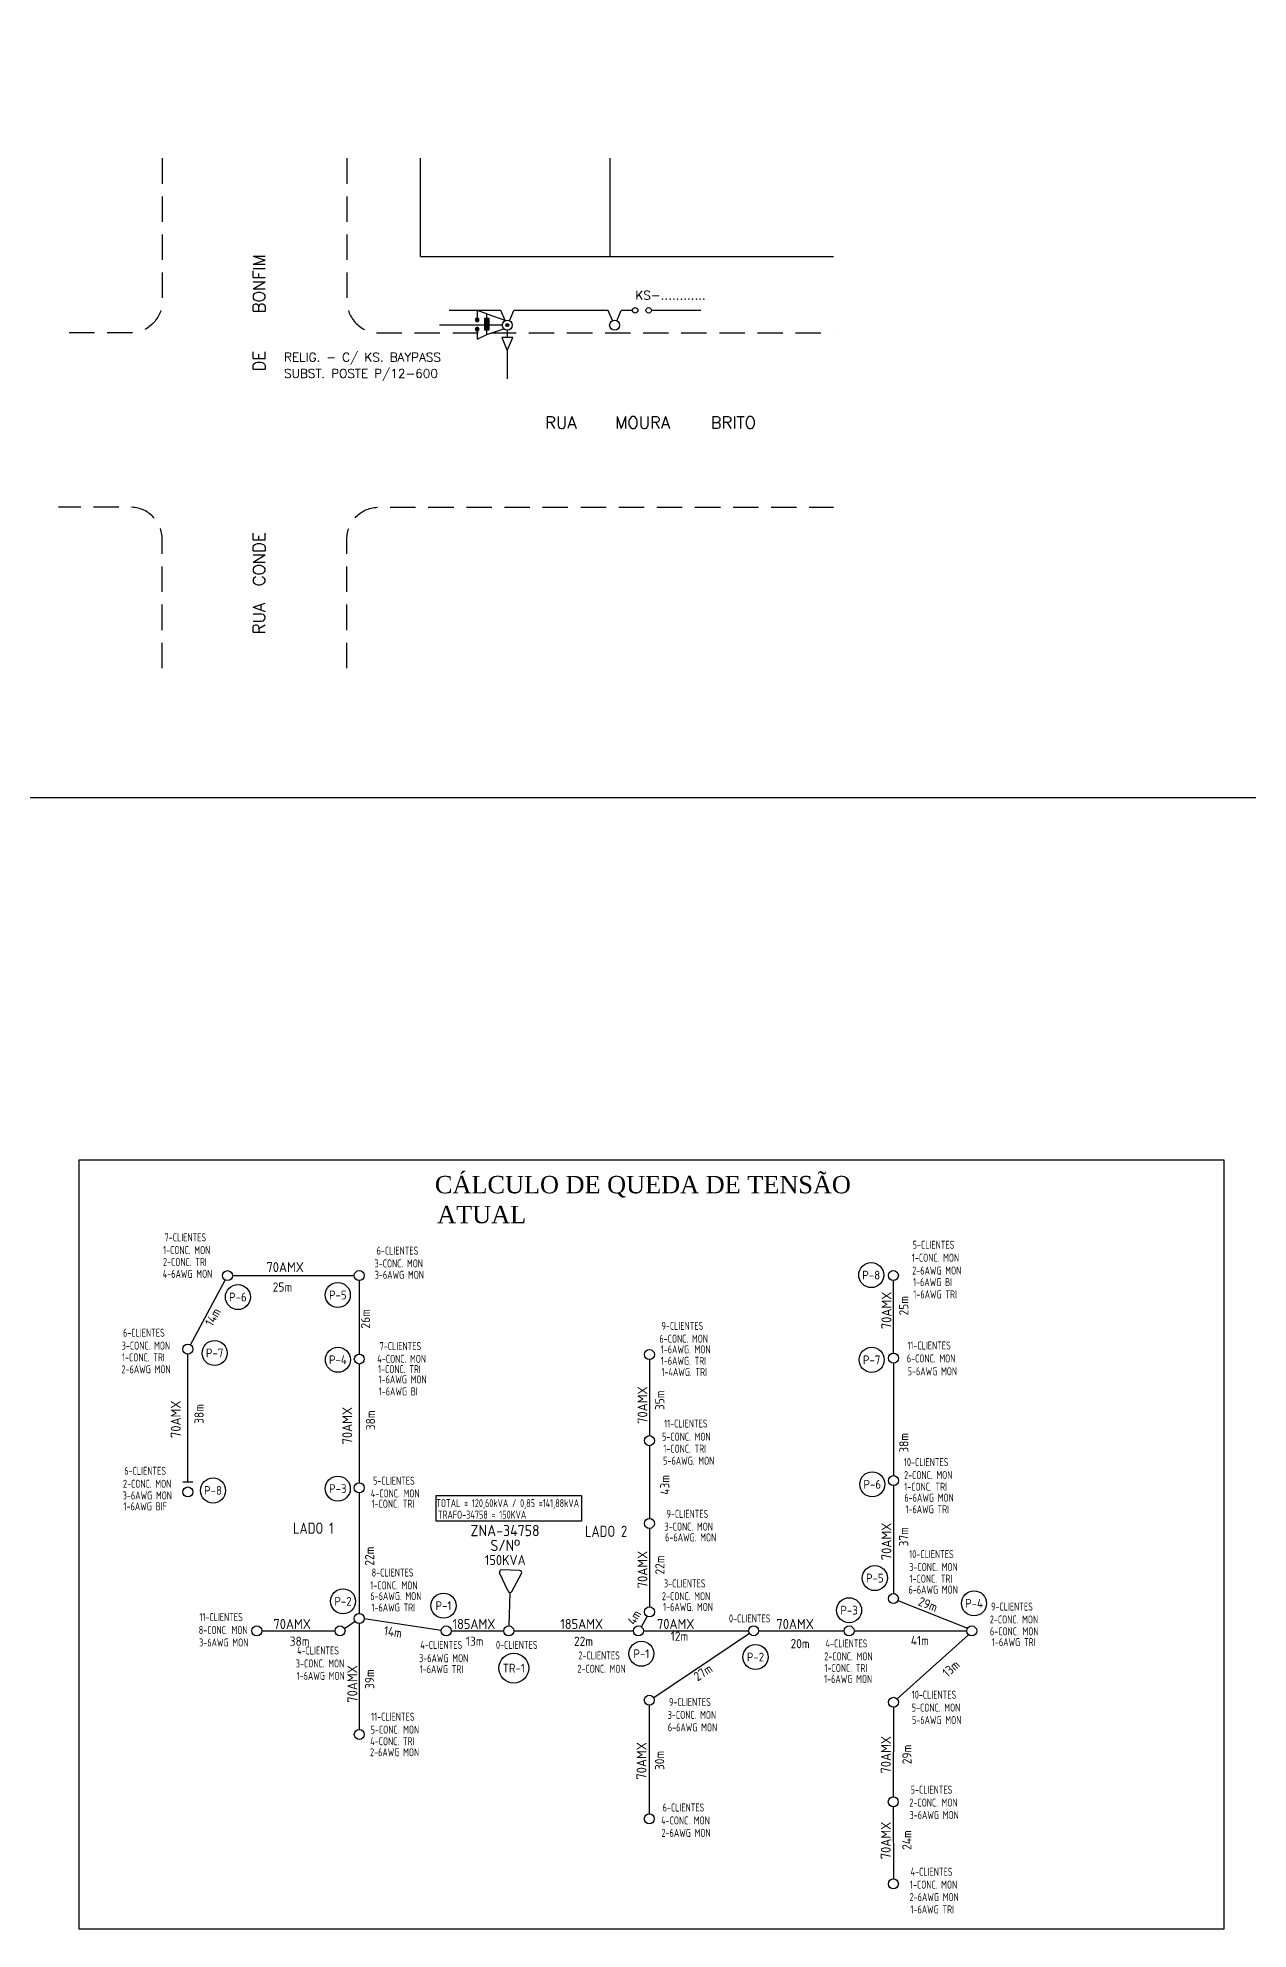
# Model space of a CAD drawing. Header units: millimetres. Extents: x 914 to 1954, y 1483 to 3495.
# Drawn here: x 1358.8 to 1661.4, y 2549.6 to 3022.3 of the extents above; entities that cross this region are included whole.
import ezdxf
from ezdxf.enums import TextEntityAlignment as Align

# ---------------------------------------------------------------- set-up
doc = ezdxf.new("R2010")
doc.units = ezdxf.units.MM
doc.linetypes.add('HIDDEN', pattern=[9.525, 6.35, -3.175])
for name, color, linetype in [('BTEXIST', 6, 'Continuous'), ('chave_faca_aerea_existente', 3, 'Continuous'), ('chave_fusivel_aereo_existente', 3, 'Continuous'), ('COTAS', 1, 'Continuous'), ('descida_mt_13kv_exst', 2, 'Continuous'), ('EQEXISTTXT', 2, 'Continuous'), ('LOTE FICTICIO', 4, 'Continuous'), ('MEIO FIO PROJETADO', 1, 'HIDDEN'), ('POSTE_EXISTENTE', 2, 'Continuous'), ('poste_light_existente', 2, 'Continuous'), ('poste_light_substituir', 2, 'Continuous'), ('rede_ m.t_ 13kv_aérea á substituir', 2, 'Continuous'), ('rede_mt_aerea_13kv_existente', 2, 'Continuous'), ('RELIGADOR_PROJETADO', 3, 'Continuous'), ('TEXTOS_VARIAVEIS', 2, 'Continuous'), ('TOPOGRAFIA', 2, 'Continuous')]:
    doc.layers.add(name, color=color, linetype=linetype)
doc.styles.add('isocop', font='isocp.shx')
doc.styles.add('ROMANS', font='romans.shx', dxfattribs={"height": 0.45})
doc.styles.add('ROMANTIC', font='romantic.ttf', dxfattribs={"height": 3})
doc.linetypes.add('TRACKS', pattern='A,0.15,[130,ltypeshp.shx,S=0.25,R=0,X=0,Y=0],0.15', length=0.3)

# ---------------------------------------------------------------- blocks, each defined once
blk = doc.blocks.new('A$C3E027413')
at = {"layer": 'EQEXISTTXT', "color": 3, "linetype": 'Continuous'}
for p, q in [((0, 6.03), (0, 0.62)), ((6.33, 3.88), (0.92, 6.59)), ((6.33, 2.74), (0.91, 0.05)), ((6.68, 3.23), (16.72, 3.23))]:
    blk.add_line(p, q, dxfattribs=at)
for centre, start, end in [((0.63, 6.03), 63.3007, 179.8657), ((0.63, 0.62), 179.8657, 296.4308), ((6.05, 3.31), 296.4308, 63.3007)]:
    blk.add_arc(centre, 0.633, start, end, dxfattribs=at)
blk = doc.blocks.new('POSTE LIGHT EXISTENTE')
at = {"layer": 'poste_light_existente'}
blk.add_circle((0, 0), 1.25, dxfattribs=at)
blk = doc.blocks.new('cde')
at = {"layer": 'RELIGADOR_PROJETADO'}
blk.add_hatch(color=3, dxfattribs=at).paths.add_polyline_path([(-112.18, 147.83), (-112.18, 150.13), (-117.95, 150.13), (-117.95, 147.83)])
at = {"layer": 'RELIGADOR_PROJETADO', "color": 2}
for p, q in [((-120.21, 148.98), (-117.95, 148.98)), ((-112.18, 148.98), (-109.92, 148.98))]:
    blk.add_line(p, q, dxfattribs=at)
at = {"layer": 'RELIGADOR_PROJETADO', "color": 3}
for p, q in [((-117.95, 150.13), (-112.18, 150.13)), ((-117.95, 147.83), (-117.95, 150.13)), ((-112.18, 147.83), (-117.95, 147.83)), ((-112.18, 150.13), (-112.18, 147.83))]:
    blk.add_line(p, q, dxfattribs=at)
blk = doc.blocks.new('CHAVE FACA EXIST.')
at = {"layer": 'chave_faca_aerea_existente'}
for centre in [(0, 0), (3.39, 0)]:
    blk.add_circle(centre, 0.686, dxfattribs=at)
blk = doc.blocks.new('2')
at = {"layer": 'descida_mt_13kv_exst', "linetype": 'Continuous'}
for p, q in [((-115.6, 462.65), (-118.89, 464.04)), ((-118.89, 464.04), (-118.89, 461.29)), ((-118.89, 461.29), (-115.6, 462.65))]:
    blk.add_line(p, q, dxfattribs=at)
at = {"layer": 'descida_mt_13kv_exst'}
blk.add_line((-120.71, 462.65), (-118.89, 462.65), dxfattribs=at)
at = {"layer": 'descida_mt_13kv_exst', "linetype": 'TRACKS', "ltscale": 5}
blk.add_line((-115.6, 462.65), (-108.58, 462.65), dxfattribs=at)

msp = doc.modelspace()

# ---------------------------------------------------------------- hatches: boundary and pattern name
at = {"layer": 'poste_light_substituir', "linetype": 'Continuous'}
msp.add_hatch(color=256, dxfattribs=at).paths.add_polyline_path([(1476.55, 2950.5, 1), (1475.75, 2950.5, 1)])
at = {"layer": 'poste_light_substituir'}
msp.add_hatch(color=256, dxfattribs=at).paths.add_polyline_path([(1476.52, 2950.5, 1), (1475.78, 2950.5, 1)])
at = {"layer": 'RELIGADOR_PROJETADO'}
h = msp.add_hatch(color=256, dxfattribs=at)
h.dxf.hatch_style = 1
h.paths.add_polyline_path([(1469.1, 2951.83, 1), (1468.15, 2951.83, 1)])
h.paths.add_polyline_path([(1469.1, 2949.49, 1), (1468.15, 2949.49, 1)])

# ---------------------------------------------------------------- linework, layer by layer
at = {"color": 1}
msp.add_lwpolyline([(1146.54, 3495.26), (1945.66, 3495.26), (1945.66, 2832.35), (1146.54, 2832.35)], close=True, dxfattribs=at)
at = {"color": 1, "flags": 128}
for points in [[(1474.9, 2950.5), (1459.22, 2950.5)], [(1471.07, 2953.32), (1468.58, 2954.14), (1468.58, 2952.3)], [(1471.07, 2953.32), (1475.78, 2951.69)], [(1468.58, 2949.02), (1468.58, 2947), (1471.07, 2948.18)], [(1471.07, 2948.18), (1475.31, 2949.58)]]:
    msp.add_lwpolyline(points, dxfattribs=at)
at = {"layer": 'BTEXIST'}
for p, q in [((1396.91, 2695.65), (1405.61, 2711.84)), ((1407.45, 2712.94), (1437.88, 2712.95)), ((1439.13, 2711.7), (1439.16, 2693.35)), ((1572.72, 2693.58), (1572.68, 2711.71)), ((1396.28, 2661.37), (1396.28, 2693.33)), ((1439.16, 2690.85), (1439.13, 2661.15)), ((1511.69, 2691.96), (1511.69, 2672.94)), ((1572.72, 2691.08), (1572.72, 2662.95)), ((1511.69, 2670.44), (1511.69, 2652.26)), ((1395.03, 2661.37), (1397.53, 2661.37)), ((1439.13, 2658.65), (1439.13, 2628.5)), ((1572.72, 2660.45), (1572.68, 2633.48)), ((1511.69, 2649.76), (1511.71, 2630.14)), ((1573.83, 2631.73), (1591.21, 2624.79)), ((1414.78, 2624.14), (1433.09, 2624.14)), ((1435.43, 2624.76), (1438.1, 2626.56)), ((1439.13, 2626), (1439.16, 2599.52)), ((1440.38, 2627.25), (1459.65, 2624.33)), ((1462.14, 2624.14), (1475.28, 2624.14)), ((1477.78, 2624.14), (1507.69, 2624.14)), ((1509.72, 2625.12), (1511.13, 2627.78)), ((1510.19, 2624.14), (1536.5, 2624.17)), ((1539, 2624.18), (1560.36, 2624.14)), ((1562.86, 2624.14), (1591.03, 2624.14)), ((1536.68, 2623.53), (1512.78, 2607.38)), ((1591.5, 2623.16), (1573.63, 2607.13)), ((1511.66, 2605.57), (1511.66, 2578.42)), ((1572.7, 2605.05), (1572.67, 2582.68)), ((1572.67, 2580.18), (1572.68, 2562.17))]:
    msp.add_line(p, q, dxfattribs=at)
at = {"layer": 'chave_fusivel_aereo_existente'}
for centre in [(1508.12, 2954.2), (1511.51, 2954.2)]:
    msp.add_circle(centre, 0.686, dxfattribs=at)
at = {"layer": 'COTAS'}
for centre, radius in [((1567.15, 2713.07), 3.13), ((1408.8, 2707.58), 3.13), ((1433.78, 2708.1), 3.13), ((1402.99, 2693.6), 3.13), ((1433.8, 2691.9), 3.13), ((1567.26, 2691.89), 3.13), ((1402.58, 2659.24), 3.13), ((1433.78, 2659.7), 3.13), ((1567.41, 2660.78), 3.13), ((1568.05, 2637.34), 3.13), ((1435.09, 2631.54), 3.13), ((1460.2, 2630.45), 3.13), ((1592.85, 2631.03), 3.13), ((1561.62, 2629.31), 3.13), ((1509.68, 2618.43), 3.13), ((1538.21, 2617.61), 3.13), ((1477.77, 2614.83), 3.73)]:
    msp.add_circle(centre, radius, dxfattribs=at)
at = {"layer": 'LOTE FICTICIO', "flags": 128}
for points in [[(1454.47, 2967.67), (1454.47, 2992.21)], [(1501.9, 2967.67), (1501.9, 2992.21)], [(1454.47, 2967.67), (1557.75, 2967.67)]]:
    msp.add_lwpolyline(points, dxfattribs=at)
at = {"layer": 'MEIO FIO PROJETADO', "flags": 128}
for points in [[(1389.89, 2992.21), (1389.89, 2956.56, -0.414214), (1381.89, 2948.56), (1363.92, 2948.56)], [(1436.04, 2992.21), (1436.04, 2956.56, 0.414214), (1444.04, 2948.56), (1557.75, 2948.56)], [(1389.89, 2864.78), (1389.89, 2897, 0.414214), (1381.89, 2905), (1363.92, 2905)], [(1436.04, 2864.78), (1436.04, 2897, -0.414214), (1444.04, 2905), (1557.75, 2905)]]:
    msp.add_lwpolyline(points, format="xyb", dxfattribs=at)
at = {"layer": 'POSTE_EXISTENTE'}
for centre in [(1406.2, 2712.94), (1439.13, 2712.95), (1572.68, 2712.96), (1396.28, 2694.58), (1439.16, 2692.1), (1511.69, 2693.21), (1572.72, 2692.33), (1511.69, 2671.69), (1572.72, 2661.7), (1396.28, 2658.87), (1439.13, 2659.9), (1511.69, 2651.01), (1572.68, 2632.23), (1439.13, 2627.25), (1511.71, 2628.89), (1413.53, 2624.14), (1434.34, 2624.14), (1460.89, 2624.14), (1476.53, 2624.14), (1508.94, 2624.14), (1537.75, 2624.18), (1561.61, 2624.14), (1592.28, 2624.14), (1511.66, 2606.82), (1572.7, 2606.3), (1439.16, 2598.27), (1572.67, 2581.43), (1511.66, 2577.17), (1572.68, 2560.92)]:
    msp.add_circle(centre, 1.25, dxfattribs=at)
at = {"layer": 'poste_light_substituir'}
msp.add_circle((1476.15, 2950.5), 0.371, dxfattribs=at)
at = {"layer": 'rede_mt_aerea_13kv_existente'}
for p, q in [((1474.57, 2954.2), (1461.63, 2954.19)), ((1475.59, 2951.62), (1474.57, 2954.2)), ((1476.72, 2951.61), (1477.76, 2954.19)), ((1501.41, 2954.2), (1477.76, 2954.19)), ((1502.43, 2951.62), (1501.41, 2954.2)), ((1503.56, 2951.61), (1504.6, 2954.2)), ((1507.44, 2954.2), (1504.6, 2954.2)), ((1524.58, 2954.2), (1512.2, 2954.2))]:
    msp.add_line(p, q, dxfattribs=at)
at = {"layer": 'TOPOGRAFIA', "color": 1}
for points in [[(1369.15, 2741.84), (1655.27, 2741.84), (1655.27, 2549.59), (1369.15, 2549.59)], [(1458.36, 2657.97), (1494.69, 2657.97), (1494.69, 2651.58), (1458.36, 2651.58)]]:
    msp.add_lwpolyline(points, close=True, dxfattribs=at)

# ---------------------------------------------------------------- block references
at = {"layer": 'BTEXIST', "xscale": 0.8333333333334915, "yscale": 0.8333333333334915, "zscale": 0.8333333333334915, "rotation": 268.6250549426989}
msp.add_blockref('A$C3E027413', (1474.21, 2639.38), dxfattribs=at)
at = {"layer": 'rede_ m.t_ 13kv_aérea á substituir', "rotation": 270}
msp.add_blockref('2', (1013.5, 2828.54), dxfattribs=at)
at = {"layer": 'RELIGADOR_PROJETADO', "xscale": -0.5, "yscale": 0.5, "zscale": 0.5, "rotation": 270}
msp.add_blockref('cde', (1396.58, 3008.28), dxfattribs=at)
at = {"layer": 'TOPOGRAFIA', "xscale": -0.6896246511331694, "yscale": 0.6896246511331694, "zscale": 0.6896246511331694, "rotation": 270}
msp.add_blockref('CHAVE FACA EXIST.', (1468.62, 2949.49), dxfattribs=at)
at = {"layer": 'TOPOGRAFIA', "rotation": 180.0355533247075}
for p in [(1476.15, 2950.5), (1476.15, 2950.5), (1502.99, 2950.5)]:
    msp.add_blockref('POSTE LIGHT EXISTENTE', p, dxfattribs=at)

# ---------------------------------------------------------------- texts
at = {"layer": 'EQEXISTTXT', "color": 4, "style": 'isocop', "width": 0.8}
for s, p in [('7-CLIENTES', (1395.66, 2722.51)), ('6-CLIENTES', (1448.69, 2719.19)), ('5-CLIENTES', (1582.71, 2720.65)), ('6-CLIENTES', (1385.29, 2698.67)), ('9-CLIENTES', (1519.93, 2700.38)), ('7-CLIENTES', (1449.42, 2695.33)), ('11-CLIENTES', (1581.61, 2695.47)), ('11-CLIENTES', (1520.81, 2675.97)), ('10-CLIENTES', (1580.89, 2666.33)), ('6-CLIENTES', (1385.61, 2664.15)), ('5-CLIENTES', (1447.8, 2661.69)), ('TOTAL = 120,60kVA / 0,85 =141,88kVA ', (1476.72, 2656.07)), ('TRAFO-34758 = 150KVA', (1469.85, 2653.19)), ('9-CLIENTES', (1521.18, 2653.4)), ('10-CLIENTES', (1582.21, 2643.33)), ('8-CLIENTES', (1447.48, 2638.72)), ('3-CLIENTES', (1520.53, 2636.01)), ('11-CLIENTES', (1404.6, 2627.6)), ('9-CLIENTES', (1602.33, 2630.22)), ('0-CLIENTES', (1536.76, 2627.26)), ('4-CLIENTES', (1428.83, 2619.24)), ('4-CLIENTES', (1459.64, 2620.65)), ('0-CLIENTES', (1478.51, 2620.65)), ('2-CLIENTES', (1499.11, 2618.01)), ('4-CLIENTES', (1560.95, 2621.01)), ('9-CLIENTES', (1521.81, 2606.38)), ('10-CLIENTES', (1582.84, 2608.2)), ('11-CLIENTES', (1447.54, 2602.7)), ('5-CLIENTES', (1582.22, 2584.46)), ('6-CLIENTES', (1520.2, 2580)), ('4-CLIENTES', (1582.23, 2563.95))]:
    msp.add_text(s, height=2, dxfattribs=at).set_placement(p, align=Align.MIDDLE_CENTER)
at = {"layer": 'EQEXISTTXT', "color": 3, "style": 'isocop', "width": 0.8}
for s, p in [('1-CONC. MON', (1395.99, 2719.32)), ('1-CONC. MON', (1583.21, 2717.42)), ('4-6AWG MON', (1396.2, 2713.37)), ('2-CONC. TRI', (1395.54, 2716.36)), ('3-CONC. MON', (1449.01, 2715.99)), ('3-6AWG MON', (1449.16, 2713.14)), ('2-6AWG MON', (1583.52, 2714.21)), ('1-6AWG BI', (1582.48, 2711.31)), ('1-6AWG TRI', (1583.12, 2708.26)), ('3-CONC. MON', (1385.79, 2695.44)), ('6-CONC. MON', (1520.25, 2697.18)), ('1-6AWG. MON', (1520.74, 2694.5)), ('2-6AWG MON', (1385.83, 2689.53)), ('1-CONC. TRI', (1385.17, 2692.51)), ('4-CONC. MON', (1449.74, 2692.14)), ('1-CONC. TRI', (1449.18, 2689.57)), ('1-6AWG. TRI', (1520.19, 2691.65)), ('1-4AWG. TRI', (1520.39, 2688.85)), ('6-CONC. MON', (1582.11, 2692.24)), ('5-6AWG MON', (1582.42, 2689.03)), ('1-6AWG MON', (1449.98, 2687)), ('1-6AWG BI', (1448.89, 2684)), ('5-CONC. MON', (1520.91, 2672.69)), ('1-CONC. TRI', (1520.51, 2669.68)), ('5-6AWG. MON', (1521.51, 2666.68)), ('2-CONC. MON', (1386.11, 2660.92)), ('2-CONC. MON', (1581.39, 2663.1)), ('3-6AWG MON', (1386.15, 2658)), ('4-CONC. MON', (1448.12, 2658.5)), ('1-CONC. TRI', (1447.56, 2655.93)), ('1-CONC. TRI', (1580.75, 2660.18)), ('6-6AWG MON', (1581.6, 2657.44)), ('1-6AWG BIF', (1385.62, 2655.27)), ('1-6AWG TRI', (1581.15, 2654.55)), ('3-CONC. MON', (1521.51, 2650.21)), ('6-6AWG. MON', (1522, 2647.52)), ('3-CONC. MON', (1582.71, 2640.1)), ('1-CONC. TRI', (1582.07, 2637.19)), ('1-CONC. MON', (1447.8, 2635.53)), ('6-6AWG. MON', (1448.29, 2632.84)), ('2-CONC. MON', (1520.85, 2632.82)), ('6-6AWG MON', (1582.63, 2634.45)), ('1-6AWG TRI', (1447.64, 2629.99)), ('1-6AWG. MON', (1521.34, 2630.13)), ('8-CONC. MON', (1405.1, 2624.37)), ('2-CONC. MON', (1602.83, 2627)), ('6-CONC. MON', (1602.89, 2624.03)), ('3-6AWG MON', (1405.25, 2621.25)), ('1-6AWG TRI', (1602.76, 2621.34)), ('3-CONC. MON', (1429.33, 2616.01)), ('3-6AWG MON', (1460.24, 2617.32)), ('1-6AWG TRI', (1459.7, 2614.58)), ('2-CONC. MON', (1499.71, 2614.68)), ('1-CONC. TRI', (1560.82, 2614.86)), ('2-CONC. MON', (1561.45, 2617.78)), ('1-6AWG MON', (1429.49, 2612.9)), ('1-6AWG MON', (1561.37, 2612.13)), ('5-CONC. MON', (1583.34, 2604.97)), ('5-CONC. MON', (1448.04, 2599.47)), ('3-CONC. MON', (1522.31, 2603.15)), ('6-6AWG MON', (1522.46, 2600.04)), ('5-6AWG MON', (1583.5, 2601.86)), ('4-CONC. TRI', (1447.41, 2596.56)), ('2-6AWG MON', (1447.97, 2593.82)), ('2-CONC. MON', (1582.72, 2581.23)), ('4-CONC. MON', (1520.7, 2576.77)), ('3-6AWG MON', (1582.87, 2578.12)), ('2-6AWG MON', (1520.85, 2573.66)), ('2-6AWG MON', (1582.88, 2557.61)), ('1-CONC. MON', (1582.73, 2560.72)), ('1-6AWG TRI', (1582.39, 2554.53))]:
    msp.add_text(s, height=2, dxfattribs=at).set_placement(p, align=Align.MIDDLE_CENTER)
at = {"layer": 'EQEXISTTXT', "style": 'isocop'}
for s, height, rotation, p in [('70AMX', 2.5, 0.039, (1415.95, 2713.81)), ('25m', 2.3, 359.9955, (1417.51, 2708.93)), ('70AMX', 2.5, 90.039, (1572.21, 2699.57)), ('14m', 2.3, 60.9602, (1402.45, 2700.06)), ('26m', 2.3, 89.9955, (1441.84, 2699.71)), ('25m', 2.3, 89.9955, (1576.43, 2702.99)), ('70AMX', 2.5, 90.039, (1511.21, 2675.9)), ('70AMX', 2.5, 90.039, (1394.52, 2672.37)), ('38m', 2.3, 89.9955, (1400.24, 2675.89)), ('35m', 2.3, 89.9955, (1515.43, 2679.33)), ('70AMX', 2.5, 90.039, (1437.38, 2670.77)), ('70AMX', 2.5, 90.039, (1437.38, 2670.77)), ('38m', 2.3, 89.9955, (1443.1, 2674.3)), ('38m', 2.3, 89.9955, (1443.1, 2674.3)), ('38m', 2.3, 89.9955, (1576.45, 2668.67)), ('43m', 2.3, 89.9955, (1516.68, 2658.17)), ('70AMX', 2.5, 90.039, (1572.21, 2641.83)), ('37m', 2.3, 89.9955, (1576.43, 2645.25)), ('22m', 2.3, 89.9955, (1442.87, 2640.45)), ('70AMX', 2.5, 90.039, (1511.21, 2634.81)), ('22m', 2.3, 89.9955, (1515.44, 2638.24)), ('4m', 2.3, 59.7521, (1507.99, 2625.43)), ('29m', 2.3, 338.2216, (1578.65, 2630.62)), ('70AMX', 2.5, 0.039, (1417.7, 2624.61)), ('14m', 2.3, 351.3628, (1445.16, 2623.09)), ('185AMX', 2.5, 0.039, (1462.48, 2624.61)), ('185AMX', 2.5, 0.039, (1489.41, 2624.63)), ('70AMX', 2.5, 0.039, (1513.59, 2624.63)), ('12m', 2.3, 359.9955, (1517.01, 2621.67)), ('70AMX', 2.5, 0.039, (1543.45, 2624.62)), ('38m', 2.3, 359.9955, (1421.76, 2620.41)), ('13m', 2.3, 359.9955, (1465.78, 2620.41)), ('22m', 2.3, 359.9955, (1492.83, 2620.41)), ('20m', 2.3, 359.9955, (1546.98, 2619.8)), ('41m', 2.3, 359.9955, (1577.04, 2620.58)), ('70AMX', 2.5, 90.039, (1438.66, 2606.21)), ('39m', 2.3, 89.9955, (1442.88, 2609.64)), ('27m', 2.3, 34.0375, (1523.75, 2611.46)), ('13m', 2.3, 41.8821, (1586.21, 2612.4)), ('70AMX', 2.5, 89.7286, (1510.95, 2586.98)), ('70AMX', 2.5, 89.7286, (1572.04, 2588.5)), ('29m', 2.3, 90.0695, (1577.22, 2590.83)), ('30m', 2.3, 90.0695, (1515.39, 2589.36)), ('70AMX', 2.5, 89.7286, (1572.03, 2567.08)), ('24m', 2.3, 90.0695, (1577.21, 2569.42))]:
    msp.add_text(s, height=height, rotation=rotation, dxfattribs=at).set_placement(p)
for s, p in [('P-8', (1567.15, 2713.07)), ('P-6', (1408.8, 2707.58)), ('P-5', (1433.78, 2708.1)), ('P-7', (1402.99, 2693.6)), ('P-4', (1433.8, 2691.9)), ('P-7', (1567.26, 2691.89)), ('P-6', (1567.41, 2660.78)), ('P-8', (1402.58, 2659.24)), ('P-3', (1433.78, 2659.7)), ('P-5', (1568.05, 2637.34)), ('P-2', (1435.09, 2631.54)), ('P-1', (1460.2, 2630.45)), ('P-3', (1561.62, 2629.31)), ('P-4', (1592.85, 2631.03)), ('P-1', (1509.68, 2618.43)), ('TR-1', (1477.77, 2614.83)), ('P-2', (1538.21, 2617.61))]:
    msp.add_text(s, height=2.2, dxfattribs=at).set_placement(p, align=Align.MIDDLE_CENTER)
at = {"layer": 'EQEXISTTXT', "color": 5, "style": 'isocop', "width": 0.9}
for s, p in [('LADO 1', (1427.65, 2648.42)), ('LADO 2', (1500.85, 2647.63))]:
    msp.add_text(s, height=2.8, rotation=360, dxfattribs=at).set_placement(p, align=Align.CENTER)
at = {"layer": 'EQEXISTTXT', "color": 3, "style": 'isocop'}
for s, p in [('ZNA-34758', (1475.6, 2647.82)), ('S/Nº', (1475.62, 2644.11))]:
    msp.add_text(s, height=2.8, rotation=360, dxfattribs=at).set_placement(p, align=Align.CENTER)
at = {"layer": 'EQEXISTTXT', "style": 'isocop'}
msp.add_text('150KVA', height=2.5, rotation=360, dxfattribs=at).set_placement((1475.65, 2640.61), align=Align.CENTER)
at = {"layer": 'TEXTOS_VARIAVEIS', "color": 4, "style": 'ROMANS'}
msp.add_text('RUA  CONDE                 DE    BONFIM', height=3, rotation=90, dxfattribs=at).set_placement((1415.59, 2873.29))
at = {"layer": 'TEXTOS_VARIAVEIS', "color": 3, "style": 'ROMANS'}
msp.add_text('KS-............', height=2.2, dxfattribs=at).set_placement((1508.17, 2956.88))
at = {"layer": 'TEXTOS_VARIAVEIS', "color": 2, "style": 'ROMANS'}
for s, p in [('RELIG. - C/ KS. BAYPASS', (1420.34, 2941.39)), ('SUBST. POSTE P/12-600', (1420.34, 2937.33))]:
    msp.add_text(s, height=2.2, dxfattribs=at).set_placement(p)
at = {"layer": 'TEXTOS_VARIAVEIS', "color": 4, "style": 'ROMANS'}
msp.add_text('RUA    MOURA    BRITO', height=3, dxfattribs=at).set_placement((1485.64, 2924.63))
at = {"layer": 'TOPOGRAFIA', "color": 5, "linetype": 'Continuous', "style": 'ROMANTIC'}
for s, height, p in [('CÁLCULO DE QUEDA DE TENSÃO', 4.3491, (1458.06, 2733.51)), ('ATUAL', 4.349, (1458.63, 2726.03))]:
    msp.add_text(s, height=height, dxfattribs=at).set_placement(p)

doc.saveas('drawing.dxf')
